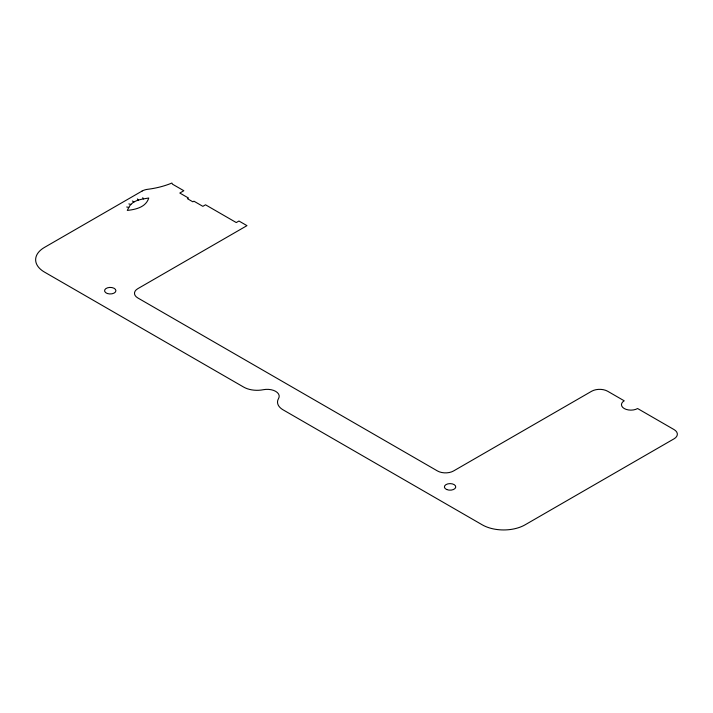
<?xml version="1.0" encoding="UTF-8"?>
<svg xmlns="http://www.w3.org/2000/svg" width="713" height="713" viewBox="0 0 713 713"><rect width="100%" height="100%" fill="white"/><g stroke="black" fill="none" stroke-linecap="round" stroke-linejoin="round"><path stroke-width="1.07" d="M128.821 207.43L127.288 210.415C135.728 209.497 145.898 207.26 148.759 198.018C141.575 199.257 132.458 200.005 128.821 207.43L126.7 206.993M128.857 203.9L130.862 204.479M132.377 201.004L133.973 201.913M137.386 198.954L138.402 200.103M142.752 197.697L143.456 198.927M142.047 191.075L44.518 247.384A30.276 17.477 0 0 0 44.518 272.108L243.721 387.114A18.921 10.927 0 0 0 263.275 389.717A12.014 6.934 0 0 1 275.69 391.366A12.014 6.934 0 0 1 278.551 398.531A18.921 10.927 0 0 0 283.061 409.823L482.255 524.83A30.276 17.477 0 0 0 525.071 524.83L674.026 438.834A11.355 6.551 0 0 0 674.026 429.565L637.6 408.531A9.456 5.463 0 0 1 624.223 408.531A9.456 5.463 0 0 1 624.223 400.813L607.681 391.259A11.355 6.551 0 0 0 591.621 391.259L453.548 470.972A11.355 6.551 0 0 1 437.497 470.972L137.805 297.945A11.355 6.551 0 0 1 137.805 288.676L246.974 225.647L238.944 221.012L236.27 222.563L205.522 204.809L202.857 206.342L193.927 201.191L192.84 201.815L187.403 198.677L188.49 198.045L179.819 193.045L183.829 190.727L172.475 184.177L171.886 183.045A65.231 37.655 0 0 1 147.653 189.31A11.355 6.56 0 0 0 142.047 191.075M446.739 489.546A5.677 3.28 0 0 0 455.723 487.229A5.677 3.28 0 0 0 447.755 483.895A5.677 3.28 0 0 0 446.739 489.546M107.396 293.524A5.677 3.28 0 0 0 115.916 290.69A5.677 3.28 0 0 0 107.396 287.847A5.677 3.28 0 0 0 107.396 293.524"/></g></svg>
